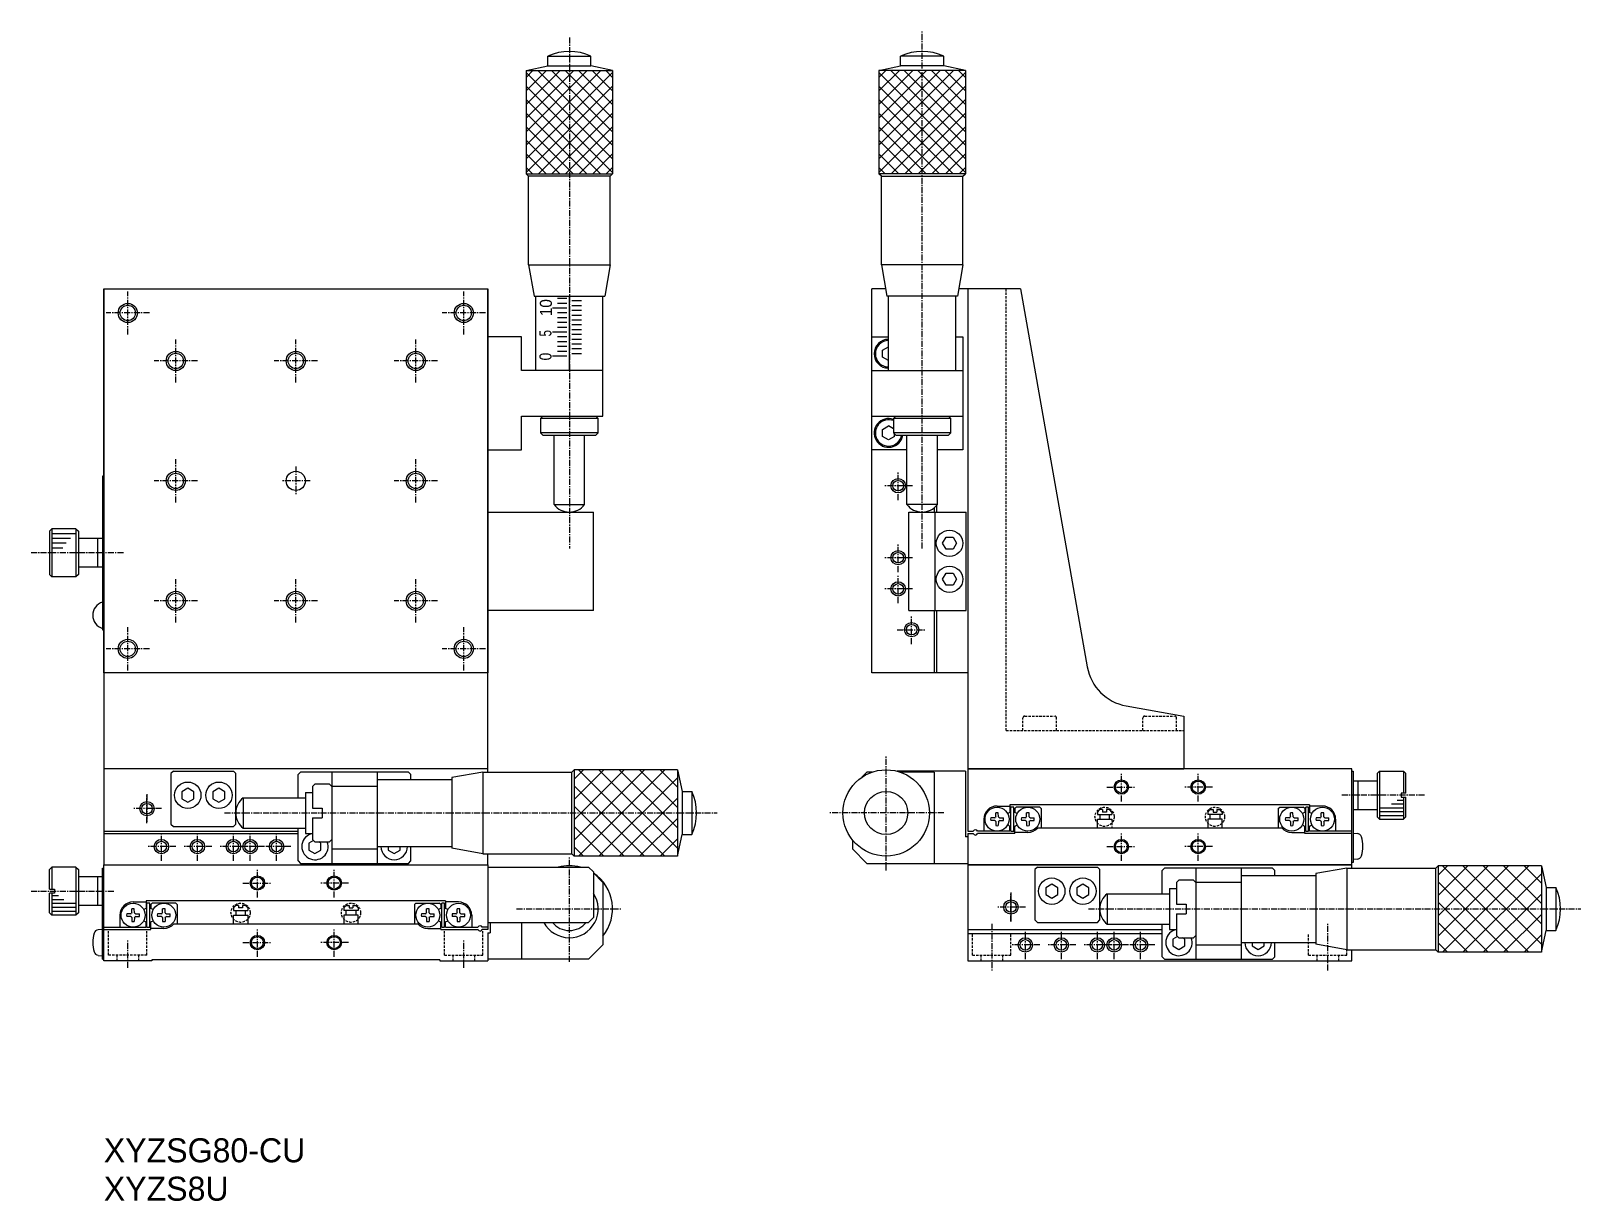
# Model space of a CAD drawing. Extents: x -362 to -40, y 344 to 588.
import ezdxf

# ---------------------------------------------------------------- set-up
doc = ezdxf.new("R2010")
doc.units = 0
doc.linetypes.add('CENTER', pattern=[2, 1.25, -0.25, 0.25, -0.25])
doc.linetypes.add('DASHED', pattern=[0.75, 0.5, -0.25])
doc.layers.get('0').update_dxf_attribs({"linetype": 'CONTINUOUS'})
doc.layers.add('CENTER', color=1, linetype='CENTER')

msp = doc.modelspace()

# ---------------------------------------------------------------- linework, layer by layer
at = {"color": 7, "linetype": 'CONTINUOUS'}
for p, q in [((-254.82, 580.45), (-254.82, 582.45)), ((-254.82, 582.45), (-245.82, 582.45)), ((-245.82, 580.45), (-245.82, 582.45)), ((-181.32, 580.45), (-181.32, 582.45)), ((-172.32, 582.45), (-181.32, 582.45)), ((-172.32, 580.45), (-172.32, 582.45)), ((-259.32, 579.45), (-254.82, 580.45)), ((-259.32, 579.45), (-241.32, 579.45)), ((-259.32, 579.45), (-259.32, 557.95)), ((-254.82, 580.45), (-245.82, 580.45)), ((-241.32, 579.45), (-245.82, 580.45)), ((-241.32, 579.45), (-241.32, 557.95)), ((-185.82, 579.45), (-181.32, 580.45)), ((-185.82, 579.45), (-185.82, 557.95)), ((-167.82, 579.45), (-185.82, 579.45)), ((-172.32, 580.45), (-181.32, 580.45)), ((-167.82, 579.45), (-172.32, 580.45)), ((-167.82, 579.45), (-167.82, 557.95)), ((-258.82, 557.45), (-259.32, 557.95)), ((-259.32, 557.95), (-241.32, 557.95)), ((-258.82, 538.95), (-258.82, 557.45)), ((-241.82, 557.45), (-258.82, 557.45)), ((-241.82, 557.45), (-241.32, 557.95)), ((-241.82, 538.95), (-241.82, 557.45)), ((-185.32, 557.45), (-185.82, 557.95)), ((-167.82, 557.95), (-185.82, 557.95)), ((-185.32, 538.95), (-185.32, 557.45)), ((-185.32, 557.45), (-168.32, 557.45)), ((-168.32, 557.45), (-167.82, 557.95)), ((-168.32, 538.95), (-168.32, 557.45)), ((-258.82, 538.95), (-257.67, 532.45)), ((-258.82, 538.95), (-241.82, 538.95)), ((-241.82, 538.95), (-242.96, 532.45)), ((-185.32, 538.95), (-184.17, 532.45)), ((-168.32, 538.95), (-185.32, 538.95)), ((-168.32, 538.95), (-169.46, 532.45)), ((-347.32, 533.95), (-267.32, 533.95)), ((-347.32, 533.95), (-347.32, 433.95)), ((-347.32, 453.95), (-347.32, 533.95)), ((-267.32, 433.95), (-267.32, 533.95)), ((-267.32, 533.95), (-267.32, 453.95)), ((-184.43, 533.95), (-187.32, 533.95)), ((-187.32, 453.95), (-187.32, 533.95)), ((-167.32, 533.95), (-169.2, 533.95)), ((-156.32, 533.95), (-167.32, 533.95)), ((-167.32, 533.95), (-167.32, 433.95)), ((-167.32, 533.95), (-167.32, 453.95)), ((-156.32, 533.95), (-142.43, 455.18)), ((-257.67, 532.45), (-242.96, 532.45)), ((-257.32, 516.95), (-257.32, 532.45)), ((-243.32, 516.95), (-243.32, 532.45)), ((-169.46, 532.45), (-184.17, 532.45)), ((-183.82, 516.95), (-183.82, 532.45)), ((-169.82, 516.95), (-169.82, 532.45)), ((-260.32, 523.95), (-267.32, 523.95)), ((-260.32, 516.95), (-260.32, 523.95)), ((-187.32, 523.95), (-183.82, 523.95)), ((-169.82, 523.95), (-168.32, 523.95)), ((-168.32, 523.95), (-168.32, 500.45)), ((-185.07, 521.18), (-183.82, 521.9)), ((-185.07, 519.73), (-185.07, 521.18)), ((-243.32, 516.95), (-260.32, 516.95)), ((-243.32, 507.45), (-243.32, 516.95)), ((-187.32, 516.95), (-168.32, 516.95)), ((-183.82, 519.01), (-185.07, 519.73)), ((-260.32, 500.45), (-260.32, 507.45)), ((-260.32, 507.45), (-243.32, 507.45)), ((-256.32, 506.95), (-255.82, 507.45)), ((-244.82, 507.45), (-244.32, 506.95)), ((-187.32, 507.45), (-168.32, 507.45)), ((-182.82, 506.95), (-182.32, 507.45)), ((-171.32, 507.45), (-170.82, 506.95)), ((-256.32, 506.95), (-256.32, 503.95)), ((-244.32, 506.95), (-256.32, 506.95)), ((-256.32, 503.95), (-255.82, 503.45)), ((-244.32, 503.95), (-256.32, 503.95)), ((-244.82, 503.45), (-244.32, 503.95)), ((-244.32, 503.95), (-244.32, 506.95)), ((-185.07, 504.68), (-183.82, 505.4)), ((-185.07, 503.23), (-185.07, 504.68)), ((-182.82, 504.82), (-183.82, 505.4)), ((-182.82, 506.95), (-182.82, 503.95)), ((-170.82, 506.95), (-182.82, 506.95)), ((-182.82, 503.95), (-182.32, 503.45)), ((-170.82, 503.95), (-182.82, 503.95)), ((-171.32, 503.45), (-170.82, 503.95)), ((-170.82, 503.95), (-170.82, 506.95)), ((-255.82, 503.45), (-244.82, 503.45)), ((-253.49, 489.02), (-253.49, 503.45)), ((-247.14, 489.02), (-247.14, 503.45)), ((-183.82, 502.51), (-185.07, 503.23)), ((-182.57, 503.23), (-183.82, 502.51)), ((-182.57, 503.23), (-182.57, 503.7)), ((-182.32, 503.45), (-171.32, 503.45)), ((-179.99, 489.02), (-179.99, 503.45)), ((-173.64, 489.02), (-173.64, 503.45)), ((-267.32, 500.45), (-260.32, 500.45)), ((-179.99, 500.45), (-187.32, 500.45)), ((-168.32, 500.45), (-173.64, 500.45)), ((-347.32, 494.95), (-347.62, 494.95)), ((-347.62, 494.95), (-347.62, 462.95)), ((-253.49, 489.02), (-247.14, 489.02)), ((-173.64, 489.02), (-179.99, 489.02)), ((-174.32, 488.33), (-174.32, 487.45)), ((-173.82, 488.81), (-173.82, 487.45)), ((-267.32, 487.45), (-245.32, 487.45)), ((-245.32, 466.95), (-245.32, 487.45)), ((-179.62, 466.95), (-179.62, 487.45)), ((-179.62, 487.45), (-167.62, 487.45)), ((-174.12, 466.95), (-174.12, 487.45)), ((-167.62, 466.95), (-167.62, 487.45)), ((-358.62, 483.45), (-358.12, 483.95)), ((-358.62, 483.45), (-358.62, 474.45)), ((-358.12, 483.95), (-358.12, 473.95)), ((-353.12, 483.95), (-358.12, 483.95)), ((-353.12, 483.95), (-352.62, 483.45)), ((-353.12, 483.95), (-353.12, 473.95)), ((-352.62, 483.45), (-352.62, 474.45)), ((-347.62, 481.95), (-352.62, 481.95)), ((-348.62, 481.95), (-348.62, 475.95)), ((-172.56, 480.95), (-171.84, 482.2)), ((-171.84, 482.2), (-170.39, 482.2)), ((-170.39, 482.2), (-169.67, 480.95)), ((-171.84, 479.7), (-172.56, 480.95)), ((-170.39, 479.7), (-171.84, 479.7)), ((-169.67, 480.95), (-170.39, 479.7)), ((-347.62, 475.95), (-352.62, 475.95)), ((-172.56, 473.45), (-171.84, 474.7)), ((-171.84, 474.7), (-170.39, 474.7)), ((-170.39, 474.7), (-169.67, 473.45)), ((-358.12, 473.95), (-358.62, 474.45)), ((-353.12, 473.95), (-358.12, 473.95)), ((-352.62, 474.45), (-353.12, 473.95)), ((-171.84, 472.2), (-172.56, 473.45)), ((-170.39, 472.2), (-171.84, 472.2)), ((-169.67, 473.45), (-170.39, 472.2)), ((-245.32, 466.95), (-267.32, 466.95)), ((-179.62, 466.95), (-167.62, 466.95)), ((-174.32, 466.95), (-174.32, 453.95)), ((-173.82, 466.95), (-173.82, 453.95)), ((-347.62, 462.95), (-347.32, 462.95)), ((-267.32, 453.95), (-347.32, 453.95)), ((-167.32, 453.95), (-187.32, 453.95)), ((-134.31, 447.07), (-122.32, 444.95)), ((-122.32, 444.95), (-122.32, 433.95)), ((-347.32, 433.95), (-347.32, 413.95)), ((-267.32, 433.95), (-347.32, 433.95)), ((-332.82, 433.45), (-333.32, 432.95)), ((-333.32, 432.95), (-333.32, 422.45)), ((-332.82, 433.45), (-320.32, 433.45)), ((-319.82, 432.95), (-320.32, 433.45)), ((-319.82, 422.45), (-319.82, 432.95)), ((-306.32, 433.25), (-306.82, 432.75)), ((-306.82, 427.93), (-306.82, 432.75)), ((-283.82, 433.25), (-306.32, 433.25)), ((-299.82, 433.25), (-299.82, 414.25)), ((-290.32, 414.25), (-290.32, 433.25)), ((-283.32, 432.75), (-283.82, 433.25)), ((-283.32, 431.75), (-283.32, 432.75)), ((-268.32, 433.25), (-274.82, 432.11)), ((-268.32, 433.25), (-249.82, 433.25)), ((-268.32, 433.25), (-268.32, 416.25)), ((-267.32, 433.25), (-267.32, 433.95)), ((-249.82, 433.25), (-249.32, 433.75)), ((-249.82, 416.25), (-249.82, 433.25)), ((-249.32, 433.75), (-249.32, 415.75)), ((-227.82, 433.75), (-249.32, 433.75)), ((-227.82, 433.75), (-227.82, 415.75)), ((-227.82, 433.75), (-226.82, 429.25)), ((-188.32, 433.25), (-189.37, 432.2)), ((-187.27, 433.25), (-188.32, 433.25)), ((-167.82, 433.45), (-182.01, 433.45)), ((-174.32, 433.25), (-181.36, 433.25)), ((-174.32, 433.25), (-174.32, 414.25)), ((-167.82, 433.45), (-167.82, 419.75)), ((-87.32, 433.95), (-167.32, 433.95)), ((-167.32, 433.95), (-167.32, 420.95)), ((-167.32, 433.95), (-122.32, 433.95)), ((-87.32, 413.95), (-87.32, 433.95)), ((-87.32, 433.45), (-87.02, 433.45)), ((-87.02, 433.45), (-87.02, 414.45)), ((-81.52, 433.45), (-82.02, 432.95)), ((-82.02, 432.95), (-82.02, 423.95)), ((-81.52, 433.45), (-81.52, 423.45)), ((-81.52, 433.45), (-76.52, 433.45)), ((-76.52, 433.45), (-76.52, 428.85)), ((-76.02, 432.95), (-76.52, 433.45)), ((-76.02, 428.85), (-76.02, 432.95)), ((-329.82, 429.9), (-331.07, 429.18)), ((-328.57, 429.18), (-329.82, 429.9)), ((-323.32, 429.9), (-324.57, 429.18)), ((-322.07, 429.18), (-323.32, 429.9)), ((-303.82, 430.25), (-303.32, 430.75)), ((-303.82, 430.25), (-303.82, 425.75)), ((-300.32, 430.75), (-303.32, 430.75)), ((-300.32, 430.75), (-299.82, 430.25)), ((-290.32, 430.25), (-299.82, 430.25)), ((-290.32, 431.75), (-274.82, 431.75)), ((-274.82, 432.11), (-274.82, 417.4)), ((-87.02, 431.45), (-82.02, 431.45)), ((-86.02, 431.45), (-86.02, 425.45)), ((-331.07, 429.18), (-331.07, 427.73)), ((-331.07, 427.73), (-329.82, 427.01)), ((-329.82, 427.01), (-328.57, 427.73)), ((-328.57, 427.73), (-328.57, 429.18)), ((-324.57, 429.18), (-324.57, 427.73)), ((-324.57, 427.73), (-323.32, 427.01)), ((-323.32, 427.01), (-322.07, 427.73)), ((-322.07, 427.73), (-322.07, 429.18)), ((-318.25, 427.93), (-318.25, 421.58)), ((-318.25, 427.93), (-305.32, 427.93)), ((-305.32, 429), (-303.82, 429)), ((-305.32, 429), (-305.32, 420.5)), ((-226.82, 429.25), (-226.82, 420.25)), ((-226.82, 429.25), (-224.82, 429.25)), ((-224.82, 429.25), (-224.82, 420.25)), ((-96.12, 426.45), (-158.52, 426.45)), ((-158.52, 426.45), (-158.52, 424.87)), ((-96.12, 426.45), (-96.12, 424.87)), ((-76.02, 428.85), (-77.02, 428.85)), ((-77.02, 428.85), (-77.02, 428.05)), ((-77.02, 428.05), (-76.02, 428.05)), ((-76.52, 428.05), (-76.52, 423.45)), ((-76.02, 423.95), (-76.02, 428.05)), ((-303.82, 425.75), (-301.82, 425.75)), ((-303.82, 423.75), (-301.82, 423.75)), ((-303.82, 423.75), (-303.82, 419.25)), ((-301.82, 425.75), (-301.82, 423.75)), ((-163.97, 423.45), (-163.97, 420.95)), ((-161.7, 423.73), (-162.54, 423.71)), ((-161.7, 423.18), (-162.54, 423.19)), ((-161.7, 423.73), (-161.56, 423.79)), ((-161.7, 423.18), (-161.56, 423.12)), ((-161.49, 423.95), (-161.56, 423.79)), ((-161.49, 422.96), (-161.56, 423.12)), ((-161.49, 423.95), (-161.48, 424.78)), ((-161.22, 426.2), (-158.52, 426.2)), ((-160.94, 423.95), (-160.96, 424.78)), ((-160.94, 423.95), (-160.87, 423.79)), ((-160.94, 422.96), (-160.87, 423.12)), ((-160.73, 423.73), (-160.87, 423.79)), ((-160.73, 423.18), (-160.87, 423.12)), ((-160.73, 423.73), (-159.89, 423.71)), ((-160.73, 423.18), (-159.89, 423.19)), ((-157.72, 425.95), (-158.32, 425.95)), ((-158.32, 420.95), (-158.32, 425.95)), ((-157.72, 420.95), (-157.72, 425.95)), ((-157.52, 425.65), (-157.22, 425.95)), ((-157.52, 425.65), (-157.52, 424.87)), ((-152.32, 425.95), (-157.22, 425.95)), ((-155.3, 423.73), (-156.14, 423.71)), ((-155.3, 423.18), (-156.14, 423.19)), ((-155.3, 423.73), (-155.16, 423.79)), ((-155.3, 423.18), (-155.16, 423.12)), ((-155.09, 423.95), (-155.16, 423.79)), ((-155.09, 422.96), (-155.16, 423.12)), ((-155.09, 423.95), (-155.08, 424.78)), ((-154.54, 423.95), (-154.56, 424.78)), ((-154.54, 423.95), (-154.47, 423.79)), ((-154.54, 422.96), (-154.47, 423.12)), ((-154.33, 423.73), (-154.47, 423.79)), ((-154.33, 423.18), (-154.47, 423.12)), ((-154.33, 423.73), (-153.49, 423.71)), ((-154.33, 423.18), (-153.49, 423.19)), ((-152.02, 425.65), (-152.32, 425.95)), ((-152.02, 425.65), (-152.02, 421.65)), ((-140.32, 424.95), (-139.82, 425.45)), ((-140.32, 424.95), (-140.32, 424.45)), ((-140.32, 424.45), (-137.32, 424.45)), ((-140.32, 423.45), (-137.32, 423.45)), ((-140.32, 421.65), (-140.32, 423.45)), ((-139.22, 425.45), (-139.82, 425.45)), ((-139.82, 424.45), (-139.82, 423.45)), ((-139.22, 425.45), (-139.22, 424.95)), ((-138.42, 424.95), (-139.22, 424.95)), ((-137.82, 425.45), (-138.42, 425.45)), ((-138.42, 425.45), (-138.42, 424.95)), ((-137.32, 424.95), (-137.82, 425.45)), ((-137.82, 423.45), (-137.82, 424.45)), ((-137.32, 424.95), (-137.32, 424.45)), ((-117.32, 424.95), (-116.82, 425.45)), ((-117.32, 424.95), (-117.32, 424.45)), ((-114.32, 424.45), (-117.32, 424.45)), ((-114.32, 423.45), (-117.32, 423.45)), ((-117.32, 423.45), (-117.32, 421.65)), ((-116.82, 425.45), (-116.22, 425.45)), ((-116.82, 423.45), (-116.82, 424.45)), ((-116.22, 425.45), (-116.22, 424.95)), ((-116.22, 424.95), (-115.42, 424.95)), ((-115.42, 425.45), (-114.82, 425.45)), ((-115.42, 425.45), (-115.42, 424.95)), ((-114.32, 424.95), (-114.82, 425.45)), ((-114.82, 424.45), (-114.82, 423.45)), ((-114.32, 424.95), (-114.32, 424.45)), ((-114.32, 421.65), (-114.32, 423.45)), ((-102.62, 425.65), (-102.32, 425.95)), ((-102.62, 425.65), (-102.62, 421.65)), ((-102.32, 425.95), (-97.42, 425.95)), ((-100.3, 423.73), (-101.14, 423.71)), ((-100.3, 423.18), (-101.14, 423.19)), ((-100.3, 423.73), (-100.16, 423.79)), ((-100.3, 423.18), (-100.16, 423.12)), ((-100.09, 423.95), (-100.16, 423.79)), ((-100.09, 422.96), (-100.16, 423.12)), ((-100.09, 423.95), (-100.08, 424.78)), ((-99.54, 423.95), (-99.56, 424.78)), ((-99.54, 423.95), (-99.47, 423.79)), ((-99.54, 422.96), (-99.47, 423.12)), ((-99.33, 423.73), (-99.47, 423.79)), ((-99.33, 423.18), (-99.47, 423.12)), ((-99.33, 423.73), (-98.49, 423.71)), ((-99.33, 423.18), (-98.49, 423.19)), ((-97.12, 425.65), (-97.42, 425.95)), ((-97.12, 425.65), (-97.12, 424.87)), ((-96.32, 425.95), (-96.92, 425.95)), ((-96.92, 420.95), (-96.92, 425.95)), ((-96.32, 420.95), (-96.32, 425.95)), ((-93.42, 426.2), (-96.12, 426.2)), ((-93.9, 423.73), (-94.74, 423.71)), ((-93.9, 423.18), (-94.74, 423.19)), ((-93.9, 423.73), (-93.76, 423.79)), ((-93.9, 423.18), (-93.76, 423.12)), ((-93.69, 423.95), (-93.76, 423.79)), ((-93.69, 422.96), (-93.76, 423.12)), ((-93.69, 423.95), (-93.68, 424.78)), ((-93.14, 423.95), (-93.16, 424.78)), ((-93.14, 423.95), (-93.07, 423.79)), ((-93.14, 422.96), (-93.07, 423.12)), ((-92.93, 423.73), (-93.07, 423.79)), ((-92.93, 423.18), (-93.07, 423.12)), ((-92.93, 423.73), (-92.09, 423.71)), ((-92.93, 423.18), (-92.09, 423.19)), ((-90.67, 423.45), (-90.67, 420.95)), ((-87.02, 425.45), (-82.02, 425.45)), ((-82.02, 423.95), (-81.52, 423.45)), ((-81.52, 423.45), (-76.52, 423.45)), ((-76.52, 423.45), (-76.02, 423.95)), ((-347.32, 420.95), (-306.82, 420.95)), ((-347.32, 420.45), (-306.82, 420.45)), ((-333.32, 422.45), (-332.82, 421.95)), ((-332.82, 421.95), (-320.32, 421.95)), ((-320.32, 421.95), (-319.82, 422.45)), ((-318.25, 421.58), (-305.32, 421.58)), ((-306.82, 414.75), (-306.82, 421.58)), ((-305.32, 420.5), (-303.82, 420.5)), ((-227.82, 415.75), (-226.82, 420.25)), ((-226.82, 420.25), (-224.82, 420.25)), ((-167.32, 420.95), (-166.17, 420.95)), ((-167.32, 420.45), (-167.32, 413.95)), ((-167.32, 420.45), (-166.17, 420.45)), ((-158.52, 420.95), (-165.26, 420.95)), ((-157.52, 420.45), (-165.26, 420.45)), ((-161.49, 422.96), (-161.48, 422.13)), ((-160.94, 422.96), (-160.96, 422.13)), ((-158.52, 420.95), (-158.52, 422.04)), ((-158.32, 420.95), (-157.72, 420.95)), ((-157.52, 420.45), (-157.52, 422.04)), ((-154.82, 420.7), (-157.52, 420.7)), ((-155.09, 422.96), (-155.08, 422.13)), ((-154.54, 422.96), (-154.56, 422.13)), ((-152.74, 421.65), (-101.89, 421.65)), ((-100.09, 422.96), (-100.08, 422.13)), ((-99.82, 420.7), (-97.12, 420.7)), ((-99.54, 422.96), (-99.56, 422.13)), ((-97.12, 420.45), (-97.12, 422.04)), ((-87.32, 420.45), (-97.12, 420.45)), ((-96.92, 420.95), (-96.32, 420.95)), ((-96.12, 420.95), (-96.12, 422.04)), ((-87.32, 420.95), (-96.12, 420.95)), ((-93.69, 422.96), (-93.68, 422.13)), ((-93.14, 422.96), (-93.16, 422.13)), ((-87.02, 420.55), (-86.17, 420.48)), ((-303.6, 419.04), (-304.57, 418.48)), ((-304.57, 418.48), (-304.57, 417.03)), ((-304.57, 417.03), (-303.32, 416.31)), ((-303.82, 419.25), (-303.32, 418.75)), ((-303.32, 418.75), (-300.32, 418.75)), ((-303.32, 416.31), (-302.07, 417.03)), ((-302.07, 418.48), (-302.55, 418.75)), ((-302.07, 417.03), (-302.07, 418.48)), ((-299.82, 419.25), (-300.32, 418.75)), ((-299.82, 417.25), (-290.32, 417.25)), ((-290.32, 417.75), (-274.82, 417.75)), ((-288.07, 417.75), (-288.07, 417.03)), ((-288.07, 417.03), (-286.82, 416.31)), ((-286.82, 416.31), (-285.57, 417.03)), ((-285.57, 417.03), (-285.57, 417.75)), ((-283.32, 414.75), (-283.32, 417.75)), ((-268.32, 416.25), (-274.82, 417.4)), ((-191.32, 419.1), (-191.32, 417.25)), ((-191.32, 417.25), (-188.32, 414.25)), ((-167.32, 419.75), (-167.82, 419.75)), ((-358.62, 412.95), (-358.12, 413.45)), ((-358.12, 413.45), (-358.12, 408.85)), ((-353.12, 413.45), (-358.12, 413.45)), ((-353.12, 413.45), (-353.12, 403.45)), ((-353.12, 413.45), (-352.62, 412.95)), ((-347.32, 393.95), (-347.32, 413.95)), ((-347.32, 413.95), (-267.32, 413.95)), ((-347.32, 413.95), (-267.32, 413.95)), ((-306.82, 414.75), (-306.32, 414.25)), ((-306.32, 414.25), (-283.82, 414.25)), ((-283.82, 414.25), (-283.32, 414.75)), ((-268.32, 416.25), (-249.82, 416.25)), ((-267.32, 413.95), (-267.32, 416.25)), ((-267.32, 413.95), (-267.32, 400.45)), ((-267.32, 413.45), (-246.32, 413.45)), ((-249.82, 416.25), (-249.32, 415.75)), ((-227.82, 415.75), (-249.32, 415.75)), ((-246.32, 413.45), (-245.32, 412.45)), ((-188.32, 414.25), (-167.32, 414.25)), ((-167.32, 413.95), (-167.32, 393.95)), ((-87.32, 413.95), (-167.32, 413.95)), ((-167.32, 413.95), (-87.32, 413.95)), ((-152.82, 413.45), (-153.32, 412.95)), ((-152.82, 413.45), (-140.32, 413.45)), ((-139.82, 412.95), (-140.32, 413.45)), ((-87.02, 414.45), (-87.32, 414.45)), ((-87.32, 413.25), (-87.32, 413.95)), ((-86.17, 415.13), (-87.02, 415.05)), ((-69.82, 413.25), (-69.32, 413.75)), ((-69.32, 413.75), (-69.32, 395.75)), ((-47.82, 413.75), (-69.32, 413.75)), ((-47.82, 413.75), (-47.82, 395.75)), ((-47.82, 413.75), (-46.82, 409.25)), ((-358.62, 408.85), (-358.62, 412.95)), ((-352.62, 412.95), (-352.62, 403.95)), ((-347.62, 411.45), (-352.62, 411.45)), ((-348.62, 411.45), (-348.62, 405.45)), ((-347.62, 413.25), (-347.32, 413.25)), ((-347.62, 394.25), (-347.62, 413.25)), ((-245.32, 412.45), (-245.32, 402.95)), ((-245.32, 412.25), (-243.32, 410.25)), ((-243.32, 410.25), (-243.32, 397.25)), ((-153.32, 412.95), (-153.32, 402.45)), ((-139.82, 402.45), (-139.82, 412.95)), ((-126.32, 413.25), (-126.82, 412.75)), ((-126.82, 407.93), (-126.82, 412.75)), ((-103.82, 413.25), (-126.32, 413.25)), ((-123.82, 410.25), (-123.32, 410.75)), ((-123.82, 410.25), (-123.82, 405.75)), ((-120.32, 410.75), (-123.32, 410.75)), ((-120.32, 410.75), (-119.82, 410.25)), ((-119.82, 413.25), (-119.82, 394.25)), ((-110.32, 410.25), (-119.82, 410.25)), ((-110.32, 394.25), (-110.32, 413.25)), ((-110.32, 411.75), (-94.82, 411.75)), ((-103.32, 412.75), (-103.82, 413.25)), ((-103.32, 411.75), (-103.32, 412.75)), ((-88.32, 413.25), (-94.82, 412.11)), ((-94.82, 412.11), (-94.82, 397.4)), ((-88.32, 413.25), (-69.82, 413.25)), ((-88.32, 413.25), (-88.32, 396.25)), ((-69.82, 396.25), (-69.82, 413.25)), ((-358.62, 408.85), (-357.62, 408.85)), ((-357.62, 408.05), (-358.62, 408.05)), ((-358.62, 403.95), (-358.62, 408.05)), ((-358.12, 408.05), (-358.12, 403.45)), ((-357.62, 408.85), (-357.62, 408.05)), ((-158.32, 408.15), (-158.32, 402.15)), ((-149.82, 409.9), (-151.07, 409.18)), ((-151.07, 409.18), (-151.07, 407.73)), ((-151.07, 407.73), (-149.82, 407.01)), ((-148.57, 409.18), (-149.82, 409.9)), ((-149.82, 407.01), (-148.57, 407.73)), ((-148.57, 407.73), (-148.57, 409.18)), ((-143.32, 409.9), (-144.57, 409.18)), ((-144.57, 409.18), (-144.57, 407.73)), ((-144.57, 407.73), (-143.32, 407.01)), ((-142.07, 409.18), (-143.32, 409.9)), ((-143.32, 407.01), (-142.07, 407.73)), ((-142.07, 407.73), (-142.07, 409.18)), ((-138.25, 407.93), (-138.25, 401.58)), ((-138.25, 407.93), (-125.32, 407.93)), ((-125.32, 409), (-123.82, 409)), ((-125.32, 409), (-125.32, 400.5)), ((-46.82, 409.25), (-46.82, 400.25)), ((-46.82, 409.25), (-44.82, 409.25)), ((-44.82, 409.25), (-44.82, 400.25)), ((-358.12, 403.45), (-358.62, 403.95)), ((-352.62, 403.95), (-353.12, 403.45)), ((-347.62, 405.45), (-352.62, 405.45)), ((-341.7, 403.73), (-342.54, 403.71)), ((-341.7, 403.73), (-341.56, 403.79)), ((-341.49, 403.95), (-341.56, 403.79)), ((-341.49, 403.95), (-341.48, 404.78)), ((-341.22, 406.2), (-338.52, 406.2)), ((-340.94, 403.95), (-340.96, 404.78)), ((-340.94, 403.95), (-340.87, 403.79)), ((-340.73, 403.73), (-340.87, 403.79)), ((-340.73, 403.73), (-339.89, 403.71)), ((-276.12, 406.45), (-338.52, 406.45)), ((-338.52, 406.45), (-338.52, 404.87)), ((-337.72, 405.95), (-338.32, 405.95)), ((-338.32, 400.95), (-338.32, 405.95)), ((-337.72, 400.95), (-337.72, 405.95)), ((-337.52, 405.65), (-337.22, 405.95)), ((-337.52, 405.65), (-337.52, 404.87)), ((-332.32, 405.95), (-337.22, 405.95)), ((-335.3, 403.73), (-336.14, 403.71)), ((-335.3, 403.73), (-335.16, 403.79)), ((-335.09, 403.95), (-335.16, 403.79)), ((-335.09, 403.95), (-335.08, 404.78)), ((-334.54, 403.95), (-334.56, 404.78)), ((-334.54, 403.95), (-334.47, 403.79)), ((-334.33, 403.73), (-334.47, 403.79)), ((-334.33, 403.73), (-333.49, 403.71)), ((-332.02, 405.65), (-332.32, 405.95)), ((-332.02, 405.65), (-332.02, 401.65)), ((-320.32, 404.95), (-319.82, 405.45)), ((-320.32, 404.95), (-320.32, 404.45)), ((-320.32, 404.45), (-317.32, 404.45)), ((-319.22, 405.45), (-319.82, 405.45)), ((-319.82, 404.45), (-319.82, 403.45)), ((-319.22, 405.45), (-319.22, 404.95)), ((-318.42, 404.95), (-319.22, 404.95)), ((-317.82, 405.45), (-318.42, 405.45)), ((-318.42, 405.45), (-318.42, 404.95)), ((-317.32, 404.95), (-317.82, 405.45)), ((-317.82, 403.45), (-317.82, 404.45)), ((-317.32, 404.95), (-317.32, 404.45)), ((-297.32, 404.95), (-296.82, 405.45)), ((-297.32, 404.95), (-297.32, 404.45)), ((-294.32, 404.45), (-297.32, 404.45)), ((-296.82, 405.45), (-296.22, 405.45)), ((-296.82, 403.45), (-296.82, 404.45)), ((-296.22, 405.45), (-296.22, 404.95)), ((-296.22, 404.95), (-295.42, 404.95)), ((-295.42, 405.45), (-294.82, 405.45)), ((-295.42, 405.45), (-295.42, 404.95)), ((-294.32, 404.95), (-294.82, 405.45)), ((-294.82, 404.45), (-294.82, 403.45)), ((-294.32, 404.95), (-294.32, 404.45)), ((-282.62, 405.65), (-282.32, 405.95)), ((-282.62, 405.65), (-282.62, 401.65)), ((-282.32, 405.95), (-277.42, 405.95)), ((-280.3, 403.73), (-281.14, 403.71)), ((-280.3, 403.73), (-280.16, 403.79)), ((-280.09, 403.95), (-280.16, 403.79)), ((-280.09, 403.95), (-280.08, 404.78)), ((-279.54, 403.95), (-279.56, 404.78)), ((-279.54, 403.95), (-279.47, 403.79)), ((-279.33, 403.73), (-279.47, 403.79)), ((-279.33, 403.73), (-278.49, 403.71)), ((-277.12, 405.65), (-277.42, 405.95)), ((-277.12, 405.65), (-277.12, 404.87)), ((-276.32, 405.95), (-276.92, 405.95)), ((-276.92, 400.95), (-276.92, 405.95)), ((-276.32, 400.95), (-276.32, 405.95)), ((-276.12, 406.45), (-276.12, 404.87)), ((-273.42, 406.2), (-276.12, 406.2)), ((-273.9, 403.73), (-274.74, 403.71)), ((-273.9, 403.73), (-273.76, 403.79)), ((-273.69, 403.95), (-273.76, 403.79)), ((-273.69, 403.95), (-273.68, 404.78)), ((-273.14, 403.95), (-273.16, 404.78)), ((-273.14, 403.95), (-273.07, 403.79)), ((-272.93, 403.73), (-273.07, 403.79)), ((-272.93, 403.73), (-272.09, 403.71)), ((-123.82, 405.75), (-121.82, 405.75)), ((-123.82, 403.75), (-121.82, 403.75)), ((-123.82, 403.75), (-123.82, 399.25)), ((-121.82, 405.75), (-121.82, 403.75)), ((-353.12, 403.45), (-358.12, 403.45)), ((-347.62, 400.5), (-348.46, 400.43)), ((-347.32, 400.95), (-338.52, 400.95)), ((-347.32, 400.45), (-337.52, 400.45)), ((-343.97, 403.45), (-343.97, 400.95)), ((-341.7, 403.18), (-342.54, 403.19)), ((-341.7, 403.18), (-341.56, 403.12)), ((-341.49, 402.96), (-341.56, 403.12)), ((-341.49, 402.96), (-341.48, 402.13)), ((-340.94, 402.96), (-340.96, 402.13)), ((-340.94, 402.96), (-340.87, 403.12)), ((-340.73, 403.18), (-340.87, 403.12)), ((-340.73, 403.18), (-339.89, 403.19)), ((-338.52, 400.95), (-338.52, 402.04)), ((-338.32, 400.95), (-337.72, 400.95)), ((-337.52, 400.45), (-337.52, 402.04)), ((-334.82, 400.7), (-337.52, 400.7)), ((-335.3, 403.18), (-336.14, 403.19)), ((-335.3, 403.18), (-335.16, 403.12)), ((-335.09, 402.96), (-335.16, 403.12)), ((-335.09, 402.96), (-335.08, 402.13)), ((-334.54, 402.96), (-334.56, 402.13)), ((-334.54, 402.96), (-334.47, 403.12)), ((-334.33, 403.18), (-334.47, 403.12)), ((-334.33, 403.18), (-333.49, 403.19)), ((-332.74, 401.65), (-281.89, 401.65)), ((-320.32, 403.45), (-317.32, 403.45)), ((-320.32, 401.65), (-320.32, 403.45)), ((-317.32, 403.45), (-317.32, 401.65)), ((-294.32, 403.45), (-297.32, 403.45)), ((-297.32, 403.45), (-297.32, 401.65)), ((-294.32, 401.65), (-294.32, 403.45)), ((-280.3, 403.18), (-281.14, 403.19)), ((-280.3, 403.18), (-280.16, 403.12)), ((-280.09, 402.96), (-280.16, 403.12)), ((-280.09, 402.96), (-280.08, 402.13)), ((-279.82, 400.7), (-277.12, 400.7)), ((-279.54, 402.96), (-279.56, 402.13)), ((-279.54, 402.96), (-279.47, 403.12)), ((-279.33, 403.18), (-279.47, 403.12)), ((-279.33, 403.18), (-278.49, 403.19)), ((-277.12, 400.45), (-277.12, 402.04)), ((-277.12, 400.45), (-269.37, 400.45)), ((-276.92, 400.95), (-276.32, 400.95)), ((-276.12, 400.95), (-276.12, 402.04)), ((-276.12, 400.95), (-269.37, 400.95)), ((-273.9, 403.18), (-274.74, 403.19)), ((-273.9, 403.18), (-273.76, 403.12)), ((-273.69, 402.96), (-273.76, 403.12)), ((-273.69, 402.96), (-273.68, 402.13)), ((-273.14, 402.96), (-273.16, 402.13)), ((-273.14, 402.96), (-273.07, 403.12)), ((-272.93, 403.18), (-273.07, 403.12)), ((-272.93, 403.18), (-272.09, 403.19)), ((-270.67, 403.45), (-270.67, 400.95)), ((-267.32, 400.95), (-268.46, 400.95)), ((-267.32, 400.45), (-268.46, 400.45)), ((-267.32, 401.95), (-246.32, 401.95)), ((-266.82, 401.95), (-266.82, 399.75)), ((-260.32, 401.95), (-260.32, 394.25)), ((-245.32, 402.95), (-246.32, 401.95)), ((-167.32, 400.45), (-126.82, 400.45)), ((-153.32, 402.45), (-152.82, 401.95)), ((-152.82, 401.95), (-140.32, 401.95)), ((-140.32, 401.95), (-139.82, 402.45)), ((-138.25, 401.58), (-125.32, 401.58)), ((-126.82, 394.75), (-126.82, 401.58)), ((-125.32, 400.5), (-123.82, 400.5)), ((-267.32, 399.75), (-267.32, 393.95)), ((-267.32, 399.75), (-266.82, 399.75)), ((-243.32, 397.25), (-246.32, 394.25)), ((-167.32, 399.65), (-126.82, 399.65)), ((-123.6, 399.04), (-124.57, 398.48)), ((-124.57, 398.48), (-124.57, 397.03)), ((-123.82, 399.25), (-123.32, 398.75)), ((-123.32, 398.75), (-120.32, 398.75)), ((-122.07, 398.48), (-122.55, 398.75)), ((-122.07, 397.03), (-122.07, 398.48)), ((-119.82, 399.25), (-120.32, 398.75)), ((-119.82, 397.25), (-110.32, 397.25)), ((-110.32, 397.75), (-94.82, 397.75)), ((-108.07, 397.75), (-108.07, 397.03)), ((-105.57, 397.03), (-105.57, 397.75)), ((-103.32, 394.75), (-103.32, 397.75)), ((-88.32, 396.25), (-94.82, 397.4)), ((-47.82, 395.75), (-46.82, 400.25)), ((-46.82, 400.25), (-44.82, 400.25)), ((-348.46, 395.08), (-347.62, 395)), ((-347.62, 394.25), (-347.32, 394.25)), ((-337.32, 394.15), (-337.32, 393.95)), ((-277.32, 394.15), (-337.32, 394.15)), ((-277.32, 394.15), (-277.32, 393.95)), ((-246.32, 394.25), (-267.32, 394.25)), ((-126.82, 394.75), (-126.32, 394.25)), ((-126.32, 394.25), (-103.82, 394.25)), ((-124.57, 397.03), (-123.32, 396.31)), ((-123.32, 396.31), (-122.07, 397.03)), ((-108.07, 397.03), (-106.82, 396.31)), ((-106.82, 396.31), (-105.57, 397.03)), ((-103.82, 394.25), (-103.32, 394.75)), ((-88.32, 396.25), (-69.82, 396.25)), ((-87.32, 393.95), (-87.32, 396.25)), ((-69.82, 396.25), (-69.32, 395.75)), ((-47.82, 395.75), (-69.32, 395.75)), ((-337.32, 393.95), (-347.32, 393.95)), ((-277.32, 393.95), (-267.32, 393.95)), ((-167.32, 393.95), (-87.32, 393.95))]:
    msp.add_line(p, q, dxfattribs=at)
at = {"color": 3, "linetype": 'CONTINUOUS'}
for p, q in [((-257.9, 579.45), (-259.32, 578.04)), ((-255.07, 579.45), (-259.32, 575.21)), ((-252.24, 579.45), (-259.32, 572.38)), ((-249.42, 579.45), (-259.32, 569.56)), ((-246.59, 579.45), (-259.32, 566.73)), ((-243.76, 579.45), (-259.32, 563.9)), ((-241.32, 579.07), (-259.32, 561.07)), ((-241.32, 561.07), (-259.32, 579.07)), ((-241.32, 563.9), (-256.87, 579.45)), ((-241.32, 566.73), (-254.04, 579.45)), ((-241.32, 569.56), (-251.22, 579.45)), ((-241.32, 572.38), (-248.39, 579.45)), ((-241.32, 575.21), (-245.56, 579.45)), ((-241.32, 578.04), (-242.73, 579.45)), ((-185.82, 578.04), (-184.4, 579.45)), ((-185.82, 575.21), (-181.57, 579.45)), ((-185.82, 572.38), (-178.74, 579.45)), ((-185.82, 569.56), (-175.92, 579.45)), ((-185.82, 566.73), (-173.09, 579.45)), ((-185.82, 563.9), (-170.26, 579.45)), ((-185.82, 561.07), (-167.82, 579.07)), ((-185.82, 579.07), (-167.82, 561.07)), ((-183.37, 579.45), (-167.82, 563.9)), ((-180.54, 579.45), (-167.82, 566.73)), ((-177.72, 579.45), (-167.82, 569.56)), ((-174.89, 579.45), (-167.82, 572.38)), ((-172.06, 579.45), (-167.82, 575.21)), ((-169.23, 579.45), (-167.82, 578.04)), ((-241.32, 576.24), (-259.32, 558.24)), ((-241.32, 558.24), (-259.32, 576.24)), ((-185.82, 558.24), (-167.82, 576.24)), ((-185.82, 576.24), (-167.82, 558.24)), ((-243.86, 557.95), (-259.32, 573.41)), ((-241.32, 573.41), (-256.77, 557.95)), ((-185.82, 573.41), (-170.36, 557.95)), ((-183.27, 557.95), (-167.82, 573.41)), ((-246.69, 557.95), (-259.32, 570.58)), ((-241.32, 570.58), (-253.95, 557.95)), ((-185.82, 570.58), (-173.19, 557.95)), ((-180.45, 557.95), (-167.82, 570.58)), ((-249.51, 557.95), (-259.32, 567.76)), ((-241.32, 567.76), (-251.12, 557.95)), ((-185.82, 567.76), (-176.01, 557.95)), ((-177.62, 557.95), (-167.82, 567.76)), ((-252.34, 557.95), (-259.32, 564.93)), ((-255.17, 557.95), (-259.32, 562.1)), ((-241.32, 564.93), (-248.29, 557.95)), ((-241.32, 562.1), (-245.46, 557.95)), ((-185.82, 564.93), (-178.84, 557.95)), ((-185.82, 562.1), (-181.67, 557.95)), ((-174.79, 557.95), (-167.82, 564.93)), ((-171.96, 557.95), (-167.82, 562.1)), ((-258, 557.95), (-259.32, 559.27)), ((-241.32, 559.27), (-242.63, 557.95)), ((-185.82, 559.27), (-184.5, 557.95)), ((-169.13, 557.95), (-167.82, 559.27)), ((-250.82, 529.95), (-253.82, 529.95)), ((-250.82, 531.95), (-252.82, 531.95)), ((-250.82, 530.95), (-252.82, 530.95)), ((-250.32, 516.95), (-250.32, 532.45)), ((-247.82, 531.45), (-249.82, 531.45)), ((-247.82, 531.45), (-249.82, 531.45)), ((-247.82, 530.45), (-249.82, 530.45)), ((-250.82, 528.95), (-252.82, 528.95)), ((-250.82, 527.95), (-252.82, 527.95)), ((-250.82, 526.95), (-252.82, 526.95)), ((-247.82, 529.45), (-249.82, 529.45)), ((-247.82, 528.45), (-249.82, 528.45)), ((-247.82, 527.45), (-249.82, 527.45)), ((-247.82, 527.45), (-249.82, 527.45)), ((-247.82, 526.45), (-249.82, 526.45)), ((-250.82, 524.95), (-253.82, 524.95)), ((-250.82, 525.95), (-252.82, 525.95)), ((-250.82, 523.95), (-252.82, 523.95)), ((-247.82, 525.45), (-249.82, 525.45)), ((-247.82, 524.45), (-249.82, 524.45)), ((-247.82, 523.45), (-249.82, 523.45)), ((-250.82, 519.95), (-253.82, 519.95)), ((-250.82, 522.95), (-252.82, 522.95)), ((-250.82, 521.95), (-252.82, 521.95)), ((-250.82, 520.95), (-252.82, 520.95)), ((-247.82, 522.45), (-249.82, 522.45)), ((-247.82, 521.45), (-249.82, 521.45)), ((-247.82, 520.45), (-249.82, 520.45)), ((-353.12, 482.95), (-358.12, 482.95)), ((-354.27, 481.95), (-358.12, 481.95)), ((-355.16, 480.95), (-358.12, 480.95)), ((-355.86, 479.95), (-358.12, 479.95)), ((-249.32, 431.81), (-247.37, 433.75)), ((-249.32, 427.57), (-243.13, 433.75)), ((-249.32, 423.33), (-238.89, 433.75)), ((-249.32, 419.09), (-234.65, 433.75)), ((-230.4, 415.75), (-248.4, 433.75)), ((-248.4, 415.75), (-230.4, 433.75)), ((-227.82, 417.41), (-244.16, 433.75)), ((-227.82, 421.65), (-239.92, 433.75)), ((-227.82, 425.89), (-235.68, 433.75)), ((-227.82, 430.14), (-231.43, 433.75)), ((-234.65, 415.75), (-249.32, 430.42)), ((-244.16, 415.75), (-227.82, 432.1)), ((-239.92, 415.75), (-227.82, 427.86)), ((-79.01, 426.65), (-76.52, 426.65)), ((-77.89, 427.45), (-76.52, 427.45)), ((-238.89, 415.75), (-249.32, 426.18)), ((-235.68, 415.75), (-227.82, 423.62)), ((-81.52, 425.85), (-76.52, 425.85)), ((-81.52, 425.05), (-76.52, 425.05)), ((-81.52, 424.25), (-76.52, 424.25)), ((-243.13, 415.75), (-249.32, 421.94)), ((-247.37, 415.75), (-249.32, 417.7)), ((-231.43, 415.75), (-227.82, 419.37)), ((-69.32, 411.81), (-67.37, 413.75)), ((-69.32, 407.57), (-63.13, 413.75)), ((-69.32, 403.33), (-58.89, 413.75)), ((-69.32, 399.09), (-54.65, 413.75)), ((-50.4, 395.75), (-68.4, 413.75)), ((-68.4, 395.75), (-50.4, 413.75)), ((-47.82, 397.41), (-64.16, 413.75)), ((-47.82, 401.65), (-59.92, 413.75)), ((-47.82, 405.89), (-55.68, 413.75)), ((-47.82, 410.14), (-51.43, 413.75)), ((-54.65, 395.75), (-69.32, 410.42)), ((-64.16, 395.75), (-47.82, 412.1)), ((-356.74, 407.45), (-358.12, 407.45)), ((-59.92, 395.75), (-47.82, 407.86)), ((-355.62, 406.65), (-358.12, 406.65)), ((-353.12, 405.85), (-358.12, 405.85)), ((-353.12, 405.05), (-358.12, 405.05)), ((-353.12, 404.25), (-358.12, 404.25)), ((-58.89, 395.75), (-69.32, 406.18)), ((-63.13, 395.75), (-69.32, 401.94)), ((-55.68, 395.75), (-47.82, 403.62)), ((-67.37, 395.75), (-69.32, 397.7)), ((-51.43, 395.75), (-47.82, 399.37))]:
    msp.add_line(p, q, dxfattribs=at)
at = {"color": 3, "linetype": 'DASHED'}
for p, q in [((-159.32, 441.95), (-159.32, 533.95)), ((-155.82, 441.95), (-155.82, 444.55)), ((-155.42, 444.95), (-149.22, 444.95)), ((-148.82, 441.95), (-148.82, 444.55)), ((-130.82, 441.95), (-130.82, 444.55)), ((-130.42, 444.95), (-124.22, 444.95)), ((-123.82, 441.95), (-123.82, 444.55)), ((-159.32, 441.95), (-122.32, 441.95)), ((-137.32, 423.45), (-137.32, 421.65)), ((-346.32, 395.15), (-346.32, 400.45)), ((-338.32, 395.15), (-338.32, 400.45)), ((-276.32, 395.15), (-276.32, 400.45)), ((-268.32, 395.15), (-268.32, 400.45)), ((-166.32, 395.15), (-166.32, 399.65)), ((-158.32, 395.15), (-158.32, 399.65)), ((-96.32, 395.15), (-96.32, 399.65)), ((-338.32, 395.15), (-346.32, 395.15)), ((-344.57, 395.15), (-344.57, 393.95)), ((-340.07, 395.15), (-340.07, 393.95)), ((-276.32, 395.15), (-268.32, 395.15)), ((-274.57, 395.15), (-274.57, 393.95)), ((-270.07, 395.15), (-270.07, 393.95)), ((-166.32, 395.15), (-158.32, 395.15)), ((-164.57, 395.15), (-164.57, 393.95)), ((-160.07, 395.15), (-160.07, 393.95)), ((-96.32, 395.15), (-88.32, 395.15)), ((-94.57, 395.15), (-94.57, 393.95)), ((-90.07, 395.15), (-90.07, 393.95)), ((-88.32, 395.15), (-88.32, 396.25))]:
    msp.add_line(p, q, dxfattribs=at)
at = {"color": 3, "linetype": 'CONTINUOUS'}
for centre, radius in [((-342.32, 528.95), 2), ((-272.32, 528.95), 2), ((-332.32, 518.95), 2), ((-307.32, 518.95), 2), ((-282.32, 518.95), 2), ((-332.32, 493.95), 2), ((-282.32, 493.95), 2), ((-181.82, 492.95), 1.5), ((-181.82, 477.95), 1.5), ((-181.82, 471.45), 1.5), ((-332.32, 468.95), 2), ((-307.32, 468.95), 2), ((-282.32, 468.95), 2), ((-179.01, 462.95), 1.5), ((-342.32, 458.95), 2), ((-272.32, 458.95), 2), ((-135.32, 430.15), 1.5), ((-119.32, 430.15), 1.5), ((-338.32, 425.65), 1.5), ((-335.32, 417.75), 1.5), ((-327.82, 417.75), 1.5), ((-320.32, 417.75), 1.5), ((-316.82, 417.75), 1.5), ((-311.32, 417.75), 1.5), ((-135.32, 417.75), 1.5), ((-119.32, 417.75), 1.5), ((-315.32, 410.15), 1.5), ((-299.32, 410.15), 1.5), ((-158.32, 405.15), 1.5), ((-315.32, 397.75), 1.5), ((-299.32, 397.75), 1.5), ((-155.32, 397.25), 1.5), ((-147.82, 397.25), 1.5), ((-140.32, 397.25), 1.5), ((-136.82, 397.25), 1.5), ((-131.32, 397.25), 1.5)]:
    msp.add_circle(centre, radius, dxfattribs=at)
at = {"color": 7, "linetype": 'CONTINUOUS'}
for centre, radius in [((-342.32, 528.95), 1.6), ((-272.32, 528.95), 1.6), ((-332.32, 518.95), 1.6), ((-307.32, 518.95), 1.6), ((-282.32, 518.95), 1.6), ((-332.32, 493.95), 1.6), ((-307.32, 493.95), 2), ((-282.32, 493.95), 1.6), ((-181.82, 492.95), 1.1), ((-171.12, 480.95), 2.75), ((-181.82, 477.95), 1.1), ((-171.12, 473.45), 2.75), ((-181.82, 471.45), 1.1), ((-332.32, 468.95), 1.6), ((-307.32, 468.95), 1.6), ((-282.32, 468.95), 1.6), ((-179.01, 462.95), 1.1), ((-342.32, 458.95), 1.6), ((-272.32, 458.95), 1.6), ((-184.32, 424.75), 9), ((-329.82, 428.45), 2.75), ((-323.32, 428.45), 2.75), ((-135.32, 430.15), 1.25), ((-119.32, 430.15), 1.25), ((-338.32, 425.65), 1.1), ((-184.32, 424.75), 4.5), ((-161.22, 423.45), 2.5), ((-154.82, 423.45), 2.5), ((-99.82, 423.45), 2.5), ((-93.42, 423.45), 2.5), ((-335.32, 417.75), 1.1), ((-327.82, 417.75), 1.1), ((-320.32, 417.75), 1.1), ((-316.82, 417.75), 1.1), ((-311.32, 417.75), 1.1), ((-135.32, 417.75), 1.25), ((-119.32, 417.75), 1.25), ((-315.32, 410.15), 1.25), ((-299.32, 410.15), 1.25), ((-149.82, 408.45), 2.75), ((-143.32, 408.45), 2.75), ((-341.22, 403.45), 2.5), ((-334.82, 403.45), 2.5), ((-279.82, 403.45), 2.5), ((-273.42, 403.45), 2.5), ((-158.32, 405.15), 1.1), ((-315.32, 397.75), 1.25), ((-299.32, 397.75), 1.25), ((-155.32, 397.25), 1.1), ((-147.82, 397.25), 1.1), ((-140.32, 397.25), 1.1), ((-136.82, 397.25), 1.1), ((-131.32, 397.25), 1.1)]:
    msp.add_circle(centre, radius, dxfattribs=at)
at = {"color": 3, "linetype": 'DASHED'}
for centre in [(-138.82, 423.95), (-115.82, 423.95), (-318.82, 403.95), (-295.82, 403.95)]:
    msp.add_circle(centre, 2, dxfattribs=at)
at = {"color": 7, "linetype": 'CONTINUOUS'}
for centre, radius, start, end in [((-250.32, 572.83), 10.62, 64.9424, 115.0576), ((-176.82, 572.83), 10.62, 64.9424, 115.0576), ((-183.82, 520.45), 3, 90, 270), ((-183.82, 520.45), 2.75, 90, 270), ((-183.82, 503.95), 3, 70.5288, 350.4059), ((-183.82, 503.95), 2.75, 68.6763, 349.5243), ((-250.32, 491.45), 4, 217.4626, 322.5374), ((-176.82, 491.45), 4, 217.4626, 322.5374), ((-346.72, 465.95), 2.89, 107.9453, 252.0547), ((-132.58, 456.92), 10, 190, 260), ((-315.82, 424.75), 4, 127.4626, 232.5374), ((-234.44, 424.75), 10.62, 334.9424, 25.0576), ((-161.22, 423.45), 2.75, 90, 180), ((-161.22, 423.45), 1.35, 168.8959, 191.1041), ((-161.22, 423.45), 1.35, 78.8959, 101.1041), ((-161.22, 423.45), 1.35, 348.8959, 11.1041), ((-158.02, 423.45), 1.5, 101.5369, 130.5416), ((-158.02, 423.45), 1.5, 49.4584, 78.463), ((-154.82, 423.45), 1.35, 168.8959, 191.1041), ((-154.82, 423.45), 1.35, 78.8959, 101.1041), ((-154.82, 423.45), 1.35, 348.8959, 11.1041), ((-99.82, 423.45), 1.35, 168.8959, 191.1041), ((-99.82, 423.45), 1.35, 78.8959, 101.1041), ((-99.82, 423.45), 1.35, 348.8959, 11.1041), ((-96.62, 423.45), 1.5, 101.5369, 130.5416), ((-96.62, 423.45), 1.5, 49.4584, 78.463), ((-93.42, 423.45), 1.35, 168.8959, 191.1041), ((-93.42, 423.45), 1.35, 78.8959, 101.1041), ((-93.42, 423.45), 2.75, 360, 90), ((-93.42, 423.45), 1.35, 348.8959, 11.1041), ((-303.32, 417.75), 2.75, 100.4757, 21.3237), ((-165.72, 420.75), 0.5, 23.5782, 156.4218), ((-165.72, 420.65), 0.5, 203.5782, 336.4218), ((-161.22, 423.45), 1.35, 258.8959, 281.1041), ((-158.02, 423.45), 1.5, 229.4584, 258.463), ((-158.02, 423.45), 1.5, 281.537, 310.5416), ((-154.82, 423.45), 1.35, 258.8959, 281.1041), ((-154.82, 423.45), 2.75, 270, 319.1149), ((-99.82, 423.45), 2.75, 220.8851, 270), ((-99.82, 423.45), 1.35, 258.8959, 281.1041), ((-96.62, 423.45), 1.5, 229.4584, 258.463), ((-96.62, 423.45), 1.5, 281.537, 310.5416), ((-93.42, 423.45), 1.35, 258.8959, 281.1041), ((-86.26, 419.48), 1, 16.257, 85), ((-286.82, 417.75), 2.75, 180, 0), ((-92.02, 417.8), 7, 343.743, 16.257), ((-250.32, 404.75), 9, 75.165, 104.835), ((-86.26, 416.12), 1, 275, 343.743), ((-250.32, 404.75), 9, 321.0575, 55.8594), ((-250.32, 404.75), 6, 207.8181, 33.5574), ((-135.82, 404.75), 4, 127.4626, 232.5374), ((-54.44, 404.75), 10.62, 334.9424, 25.0576), ((-341.22, 403.45), 2.75, 90, 180), ((-341.22, 403.45), 1.35, 168.8959, 191.1041), ((-341.22, 403.45), 1.35, 78.8959, 101.1041), ((-341.22, 403.45), 1.35, 348.8959, 11.1041), ((-338.02, 403.45), 1.5, 101.5369, 130.5416), ((-338.02, 403.45), 1.5, 49.4584, 78.463), ((-334.82, 403.45), 1.35, 168.8959, 191.1041), ((-334.82, 403.45), 1.35, 78.8959, 101.1041), ((-334.82, 403.45), 1.35, 348.8959, 11.1041), ((-279.82, 403.45), 1.35, 168.8959, 191.1041), ((-279.82, 403.45), 1.35, 78.8959, 101.1041), ((-279.82, 403.45), 1.35, 348.8959, 11.1041), ((-276.62, 403.45), 1.5, 101.5369, 130.5416), ((-276.62, 403.45), 1.5, 49.4584, 78.463), ((-273.42, 403.45), 1.35, 168.8959, 191.1041), ((-273.42, 403.45), 1.35, 78.8959, 101.1041), ((-273.42, 403.45), 2.75, 0, 90), ((-273.42, 403.45), 1.35, 348.8959, 11.1041), ((-348.38, 399.43), 1, 95, 163.743), ((-341.22, 403.45), 1.35, 258.8959, 281.1041), ((-338.02, 403.45), 1.5, 229.4584, 258.463), ((-338.02, 403.45), 1.5, 281.537, 310.5416), ((-334.82, 403.45), 1.35, 258.8959, 281.1041), ((-334.82, 403.45), 2.75, 270, 319.1149), ((-279.82, 403.45), 2.75, 220.8851, 270), ((-279.82, 403.45), 1.35, 258.8959, 281.1041), ((-276.62, 403.45), 1.5, 229.4584, 258.463), ((-276.62, 403.45), 1.5, 281.537, 310.5416), ((-273.42, 403.45), 1.35, 258.8959, 281.1041), ((-268.92, 400.75), 0.5, 23.5782, 156.4218), ((-268.92, 400.65), 0.5, 203.5782, 336.4218), ((-250.32, 404.75), 4.5, 218.4786, 321.5214), ((-123.32, 397.75), 2.75, 100.4757, 21.3237), ((-342.62, 397.75), 7, 163.743, 196.257), ((-106.82, 397.75), 2.75, 180, 0), ((-348.38, 396.08), 1, 196.257, 265)]:
    msp.add_arc(centre, radius, start, end, dxfattribs=at)
at = {"color": 3, "linetype": 'DASHED'}
for centre, start, end in [((-155.42, 444.55), 90, 180), ((-149.22, 444.55), 0, 90), ((-130.42, 444.55), 90, 180), ((-124.22, 444.55), 0, 90)]:
    msp.add_arc(centre, 0.4, start, end, dxfattribs=at)
at = {"layer": 'CENTER', "color": 1, "linetype": 'CENTER'}
for p, q in [((-250.32, 586.37), (-250.32, 479.89)), ((-176.82, 479.89), (-176.82, 587.71)), ((-342.32, 524.45), (-342.32, 533.45)), ((-272.32, 524.45), (-272.32, 533.45)), ((-337.82, 528.95), (-346.82, 528.95)), ((-267.82, 528.95), (-276.82, 528.95)), ((-332.32, 514.45), (-332.32, 523.45)), ((-307.32, 514.45), (-307.32, 523.45)), ((-282.32, 514.45), (-282.32, 523.45)), ((-327.82, 518.95), (-336.82, 518.95)), ((-302.82, 518.95), (-311.82, 518.95)), ((-277.82, 518.95), (-286.82, 518.95)), ((-332.32, 489.45), (-332.32, 498.45)), ((-282.32, 489.45), (-282.32, 498.45)), ((-307.32, 496.95), (-307.32, 490.95)), ((-181.82, 489.95), (-181.82, 495.95)), ((-327.82, 493.95), (-336.82, 493.95)), ((-304.32, 493.95), (-310.32, 493.95)), ((-277.82, 493.95), (-286.82, 493.95)), ((-178.82, 492.95), (-184.82, 492.95)), ((-343.23, 478.95), (-362.48, 478.95)), ((-178.82, 477.95), (-184.82, 477.95)), ((-181.82, 474.95), (-181.82, 480.95)), ((-332.32, 464.45), (-332.32, 473.45)), ((-307.32, 464.45), (-307.32, 473.45)), ((-282.32, 464.45), (-282.32, 473.45)), ((-181.82, 468.45), (-181.82, 474.45)), ((-327.82, 468.95), (-336.82, 468.95)), ((-302.82, 468.95), (-311.82, 468.95)), ((-277.82, 468.95), (-286.82, 468.95)), ((-178.82, 471.45), (-184.82, 471.45)), ((-179.01, 459.95), (-179.01, 465.95)), ((-342.32, 454.45), (-342.32, 463.45)), ((-272.32, 454.45), (-272.32, 463.45)), ((-182.01, 462.95), (-176.01, 462.95)), ((-337.82, 458.95), (-346.82, 458.95)), ((-267.82, 458.95), (-276.82, 458.95)), ((-184.32, 412.75), (-184.32, 436.75)), ((-135.32, 427.15), (-135.32, 433.15)), ((-119.32, 427.15), (-119.32, 433.15)), ((-138.32, 430.15), (-132.32, 430.15)), ((-116.32, 430.15), (-122.32, 430.15)), ((-338.32, 428.65), (-338.32, 422.65)), ((-338.32, 422.65), (-338.32, 428.65)), ((-72.15, 428.45), (-89.41, 428.45)), ((-335.32, 425.65), (-341.32, 425.65)), ((-322.14, 424.75), (-219.56, 424.75)), ((-172.32, 424.75), (-196.32, 424.75)), ((-335.32, 414.75), (-335.32, 420.75)), ((-327.82, 414.75), (-327.82, 420.75)), ((-320.32, 414.75), (-320.32, 420.75)), ((-316.82, 414.75), (-316.82, 420.75)), ((-311.32, 414.75), (-311.32, 420.75)), ((-135.32, 414.75), (-135.32, 420.75)), ((-119.32, 414.75), (-119.32, 420.75)), ((-332.32, 417.75), (-338.32, 417.75)), ((-324.82, 417.75), (-330.82, 417.75)), ((-317.32, 417.75), (-323.32, 417.75)), ((-313.82, 417.75), (-319.82, 417.75)), ((-308.32, 417.75), (-314.32, 417.75)), ((-138.32, 417.75), (-132.32, 417.75)), ((-116.32, 417.75), (-122.32, 417.75)), ((-250.32, 393.75), (-250.32, 415.75)), ((-318.32, 410.15), (-312.32, 410.15)), ((-315.32, 407.15), (-315.32, 413.15)), ((-296.32, 410.15), (-302.32, 410.15)), ((-299.32, 407.15), (-299.32, 413.15)), ((-362.48, 408.45), (-345.22, 408.45)), ((-158.32, 402.15), (-158.32, 408.15)), ((-261.32, 404.75), (-239.32, 404.75)), ((-155.32, 405.15), (-161.32, 405.15)), ((-142.14, 404.75), (-39.56, 404.75)), ((-315.32, 394.75), (-315.32, 400.75)), ((-299.32, 394.75), (-299.32, 400.75)), ((-162.32, 401.65), (-162.32, 391.95)), ((-92.32, 391.95), (-92.32, 401.65)), ((-342.32, 392.45), (-342.32, 398.45)), ((-318.32, 397.75), (-312.32, 397.75)), ((-296.32, 397.75), (-302.32, 397.75)), ((-272.32, 392.45), (-272.32, 398.45)), ((-152.32, 397.25), (-158.32, 397.25)), ((-155.32, 394.25), (-155.32, 400.25)), ((-144.82, 397.25), (-150.82, 397.25)), ((-147.82, 394.25), (-147.82, 400.25)), ((-137.32, 397.25), (-143.32, 397.25)), ((-140.32, 394.25), (-140.32, 400.25)), ((-133.82, 397.25), (-139.82, 397.25)), ((-136.82, 394.25), (-136.82, 400.25)), ((-128.32, 397.25), (-134.32, 397.25)), ((-131.32, 394.25), (-131.32, 400.25))]:
    msp.add_line(p, q, dxfattribs=at)

# ---------------------------------------------------------------- texts
at = {"color": 3, "linetype": 'CONTINUOUS'}
for s, width, p in [('10', 0.96, (-253.96, 528.26)), ('5', 0.72, (-254.05, 524.06)), ('0', 0.864, (-254.05, 519.06))]:
    msp.add_text(s, height=2.5, rotation=90, dxfattribs=dict(at, width=width)).set_placement(p)
at = {"color": 7, "linetype": 'CONTINUOUS'}
for s, p in [('XYZSG80-CU', (-347.32, 351.95)), ('XYZS8U', (-347.32, 343.95))]:
    msp.add_text(s, height=5, dxfattribs=at).set_placement(p)

doc.saveas('drawing.dxf')
